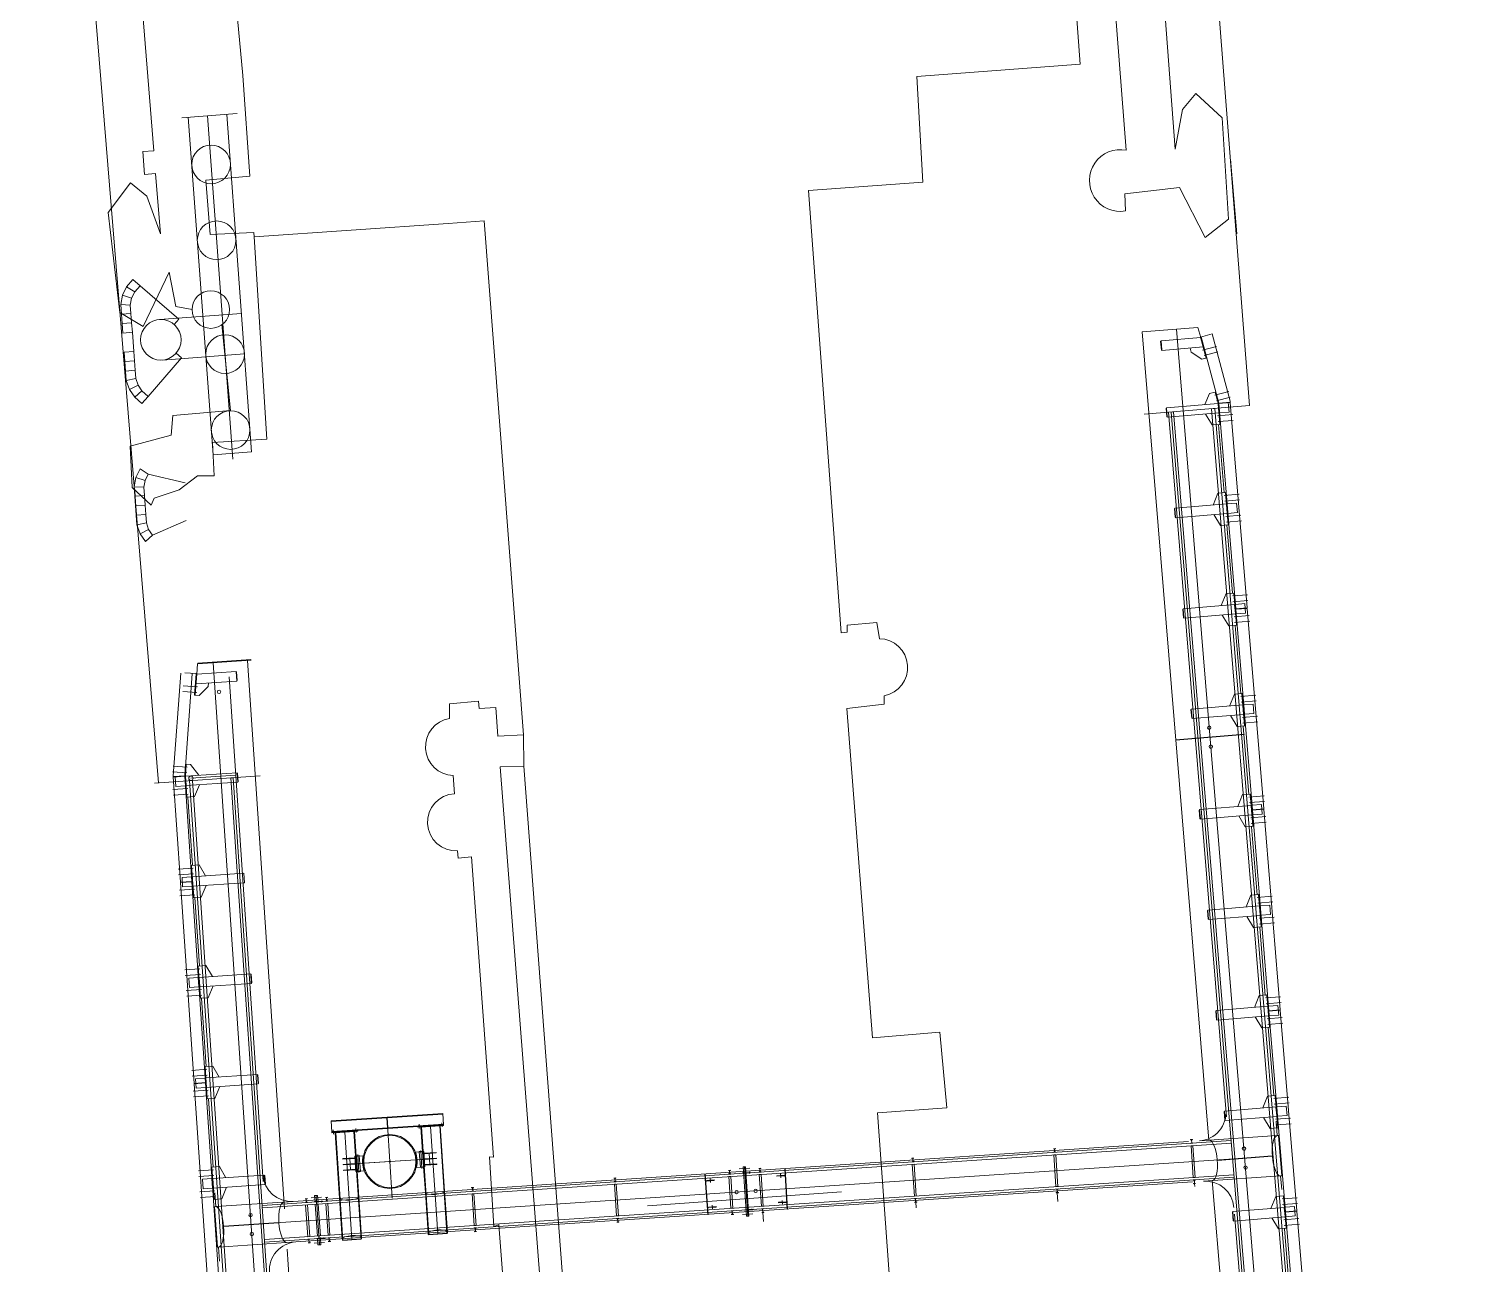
# Model space of a CAD drawing. Header units: millimetres. Extents: x 0 to 840, y 0 to 594.
# Drawn here: x 666.566 to 668.84, y 209.044 to 210.992 of the extents above; entities that cross this region are included whole.
import ezdxf

# ---------------------------------------------------------------- set-up
doc = ezdxf.new("R2010")
doc.units = ezdxf.units.MM
doc.layers.add('AC-0000-BESTAAND-co-06', color=1, linetype='Continuous')

msp = doc.modelspace()

# ---------------------------------------------------------------- linework, layer by layer
at = {"layer": 'AC-0000-BESTAAND-co-06', "linetype": 'Continuous', "lineweight": 13, "transparency": 33554687}
for p, q in [((668.3398, 212.3427), (668.4905, 210.398)), ((666.5657, 212.2956), (666.77, 209.8031)), ((666.8943, 210.8583), (666.8069, 210.8518)), ((666.8562, 210.3202), (666.8169, 210.8526)), ((666.8873, 210.3135), (666.8473, 210.8548)), ((666.917, 210.3247), (666.8777, 210.8571)), ((666.7411, 210.5869), (666.802, 210.5343)), ((666.7715, 210.5335), (666.9009, 210.5431)), ((666.7947, 210.5258), (666.802, 210.5343)), ((666.7311, 210.4834), (666.7289, 210.5134)), ((668.4092, 210.5211), (668.3214, 210.514)), ((668.3214, 210.514), (668.4264, 209.2394)), ((668.4135, 210.505), (668.3509, 210.4999)), ((668.3753, 210.5183), (668.8009, 205.3476)), ((668.4135, 210.505), (668.4092, 210.5212)), ((668.4132, 210.5059), (668.4318, 210.5108)), ((668.4219, 210.4729), (668.4132, 210.5059)), ((668.442, 210.4019), (668.4144, 210.5062)), ((668.4598, 210.405), (668.4318, 210.5108)), ((666.798, 210.4807), (666.8065, 210.4734)), ((668.3509, 210.4999), (668.3521, 210.485)), ((668.3521, 210.485), (668.4173, 210.4903)), ((668.3986, 210.4823), (668.3969, 210.4886)), ((668.3986, 210.4823), (668.4153, 210.4712)), ((668.4165, 210.4854), (668.4384, 210.4912)), ((668.4188, 210.4767), (668.4407, 210.4824)), ((666.7539, 210.4124), (666.8065, 210.4734)), ((666.7762, 210.4697), (666.9056, 210.4793)), ((668.4219, 210.4729), (668.4153, 210.4712)), ((668.4219, 210.4729), (668.4231, 210.4732)), ((668.42, 210.3995), (668.4276, 210.4167)), ((668.4363, 210.419), (668.4276, 210.4167)), ((668.436, 210.4143), (668.4578, 210.42)), ((668.4363, 210.419), (668.4374, 210.4193)), ((668.4408, 210.4018), (668.4363, 210.419)), ((668.442, 210.4019), (668.4374, 210.4193)), ((668.4905, 210.3979), (668.3243, 210.3841)), ((668.4409, 210.4012), (668.3595, 210.3945)), ((668.3595, 210.3945), (668.3608, 210.3796)), ((668.4307, 210.3929), (668.4355, 210.3933)), ((668.4307, 210.3929), (668.8351, 205.4805)), ((668.4355, 210.3933), (668.8399, 205.4809)), ((668.4383, 210.4056), (668.4601, 210.4113)), ((668.4408, 210.4017), (668.4436, 210.3683)), ((668.4421, 210.3869), (668.4409, 210.4006)), ((668.442, 210.4019), (668.46, 210.4034)), ((668.4448, 210.3684), (668.442, 210.4019)), ((668.46, 210.4034), (668.4598, 210.405)), ((668.3608, 210.3796), (668.4421, 210.3863)), ((668.3626, 210.3873), (668.454, 209.2765)), ((668.3668, 210.3876), (668.3706, 210.3879)), ((668.3668, 210.3876), (668.7451, 205.7922)), ((668.3706, 210.3879), (668.749, 205.7925)), ((668.4316, 210.3674), (668.4212, 210.3846)), ((668.4436, 210.3683), (668.4316, 210.3674)), ((668.4402, 210.3816), (668.4639, 210.3836)), ((668.4409, 210.3726), (668.4646, 210.3746)), ((668.4418, 210.3682), (668.4507, 210.2606)), ((668.4436, 210.3683), (668.4448, 210.3684)), ((666.917, 210.3247), (666.8562, 210.3202)), ((666.7538, 210.2898), (666.8121, 210.2761)), ((668.4505, 210.256), (668.4742, 210.258)), ((668.3726, 210.2361), (668.4539, 210.2428)), ((668.3738, 210.2211), (668.3726, 210.2361)), ((668.4513, 210.2471), (668.4749, 210.249)), ((668.454, 210.2422), (668.4551, 210.2284)), ((666.7609, 210.1935), (666.814, 210.2164)), ((668.4552, 210.2278), (668.3738, 210.2211)), ((668.4532, 210.2231), (668.4769, 210.2251)), ((668.454, 210.2142), (668.4776, 210.2161)), ((668.4548, 210.2097), (668.4637, 210.1021)), ((668.4636, 210.0976), (668.4872, 210.0995)), ((668.3856, 210.0776), (668.467, 210.0843)), ((668.3869, 210.0627), (668.3856, 210.0776)), ((668.4643, 210.0886), (668.488, 210.0906)), ((668.467, 210.0837), (668.4682, 210.07)), ((668.4682, 210.0694), (668.3869, 210.0627)), ((668.4663, 210.0647), (668.49, 210.0666)), ((668.467, 210.0557), (668.4907, 210.0577)), ((668.4679, 210.0513), (668.4767, 209.9436)), ((666.8305, 209.9741), (666.8317, 209.9907)), ((666.8317, 209.9907), (666.9163, 209.9964)), ((666.8565, 209.9923), (667.1812, 205.1853)), ((666.9103, 209.9959), (666.9687, 209.1314)), ((666.7933, 209.8139), (666.8054, 209.9761)), ((666.8294, 209.9752), (666.8114, 209.9766)), ((666.8114, 209.8139), (666.8234, 209.9747)), ((666.8268, 209.9412), (666.8294, 209.975)), ((666.828, 209.9411), (666.8306, 209.975)), ((666.8306, 209.975), (666.8294, 209.9751)), ((666.8934, 209.9635), (666.8294, 209.959)), ((666.8305, 209.9741), (666.8924, 209.9784)), ((666.8485, 209.9551), (666.8488, 209.9604)), ((666.8815, 209.9701), (666.9353, 209.1742)), ((666.8924, 209.9784), (666.8934, 209.9635)), ((666.8308, 209.9454), (666.8083, 209.9469)), ((666.8314, 209.9544), (666.8089, 209.9559)), ((666.8268, 209.9412), (666.8341, 209.9407)), ((666.8485, 209.9551), (666.8341, 209.9407)), ((668.4766, 209.9391), (668.5003, 209.9411)), ((668.3987, 209.9191), (668.48, 209.9258)), ((668.3999, 209.9042), (668.3987, 209.9191)), ((668.4773, 209.9301), (668.501, 209.9321)), ((668.4801, 209.9252), (668.4812, 209.9115)), ((668.4812, 209.9109), (668.3999, 209.9042)), ((668.4793, 209.9062), (668.503, 209.9082)), ((668.48, 209.8972), (668.5037, 209.8992)), ((668.4804, 209.8922), (668.4892, 209.7845)), ((666.8155, 209.8275), (666.793, 209.8291)), ((666.8114, 209.814), (666.8128, 209.8323)), ((666.814, 209.8322), (666.8126, 209.814)), ((666.814, 209.8322), (666.8128, 209.8323)), ((666.814, 209.8322), (666.8208, 209.8317)), ((666.8336, 209.8149), (666.8208, 209.8317)), ((666.9305, 209.8139), (666.764, 209.8026)), ((666.8149, 209.8186), (666.7923, 209.8201)), ((666.7934, 209.8127), (666.7933, 209.8139)), ((666.8114, 209.814), (666.7934, 209.8127)), ((666.8114, 209.8134), (666.7935, 209.8121)), ((666.8114, 209.8134), (666.8114, 209.814)), ((666.8114, 209.814), (666.8137, 209.7804)), ((666.8114, 209.8134), (666.8114, 209.814)), ((666.8126, 209.8135), (666.8114, 209.8134)), ((666.8126, 209.8135), (666.8114, 209.8134)), ((666.8941, 209.8189), (666.8126, 209.8134)), ((666.8149, 209.7805), (666.8126, 209.814)), ((666.8127, 209.8128), (666.8136, 209.7991)), ((666.8137, 209.7985), (666.8951, 209.804)), ((666.8239, 209.8067), (666.8191, 209.8064)), ((666.8191, 209.8064), (667.1197, 205.3643)), ((666.892, 209.815), (666.8213, 209.8103)), ((666.8239, 209.8067), (667.1245, 205.3647)), ((666.8346, 209.7999), (666.8269, 209.7813)), ((666.888, 209.811), (666.8841, 209.8108)), ((666.8841, 209.8108), (667.1632, 205.686)), ((666.888, 209.811), (667.1886, 205.369)), ((666.8951, 209.804), (666.8941, 209.8189)), ((666.8163, 209.7941), (666.7926, 209.7925)), ((666.8169, 209.7852), (666.7932, 209.7836)), ((666.8137, 209.7804), (666.8149, 209.7805)), ((666.8269, 209.7813), (666.8149, 209.7805)), ((666.8166, 209.7806), (666.8239, 209.6729)), ((668.4896, 209.7806), (668.5133, 209.7826)), ((668.4117, 209.7607), (668.4931, 209.7674)), ((668.413, 209.7457), (668.4117, 209.7607)), ((668.4904, 209.7717), (668.5141, 209.7736)), ((668.4931, 209.7668), (668.4942, 209.753)), ((668.4943, 209.7524), (668.413, 209.7457)), ((668.4924, 209.7478), (668.516, 209.7497)), ((668.4931, 209.7388), (668.5168, 209.7407)), ((668.4934, 209.7337), (668.5023, 209.6261)), ((666.8248, 209.6684), (666.8011, 209.6668)), ((666.8254, 209.6594), (666.8017, 209.6578)), ((666.9048, 209.6603), (666.8234, 209.6548)), ((666.8234, 209.6542), (666.8244, 209.6404)), ((666.8244, 209.6398), (666.9058, 209.6453)), ((666.9058, 209.6453), (666.9048, 209.6603)), ((666.827, 209.6355), (666.8033, 209.6339)), ((666.8276, 209.6265), (666.8039, 209.6249)), ((666.8274, 209.622), (666.8346, 209.5142)), ((668.5027, 209.6222), (668.5264, 209.6241)), ((668.4248, 209.6022), (668.5061, 209.6089)), ((668.426, 209.5873), (668.4248, 209.6022)), ((668.5073, 209.594), (668.426, 209.5873)), ((668.5034, 209.6132), (668.5271, 209.6152)), ((668.5062, 209.6083), (668.5073, 209.5946)), ((668.5054, 209.5893), (668.5291, 209.5912)), ((668.5061, 209.5803), (668.5298, 209.5823)), ((668.5065, 209.5752), (668.5153, 209.4676)), ((666.8355, 209.5098), (666.8118, 209.5082)), ((666.8361, 209.5008), (666.8124, 209.4992)), ((666.9156, 209.5017), (666.8341, 209.4962)), ((666.8342, 209.4956), (666.8351, 209.4818)), ((666.8351, 209.4812), (666.9166, 209.4867)), ((666.9166, 209.4867), (666.9156, 209.5017)), ((666.8377, 209.4769), (666.814, 209.4753)), ((666.8384, 209.4679), (666.8146, 209.4663)), ((666.8381, 209.4634), (666.8454, 209.3556)), ((668.5157, 209.4637), (668.5394, 209.4657)), ((668.4378, 209.4438), (668.5192, 209.4505)), ((668.439, 209.4288), (668.4378, 209.4438)), ((668.5204, 209.4355), (668.439, 209.4288)), ((668.5165, 209.4547), (668.5402, 209.4567)), ((668.5192, 209.4499), (668.5203, 209.4361)), ((668.5184, 209.4308), (668.5421, 209.4328)), ((668.5192, 209.4219), (668.5429, 209.4238)), ((668.5201, 209.4174), (668.5289, 209.3098)), ((666.8463, 209.3512), (666.8225, 209.3495)), ((666.8469, 209.3422), (666.8231, 209.3406)), ((666.9263, 209.343), (666.8449, 209.3375)), ((666.8449, 209.3369), (666.8458, 209.3232)), ((666.8459, 209.3226), (666.9273, 209.3281)), ((666.9273, 209.3281), (666.9263, 209.343)), ((666.8485, 209.3182), (666.8248, 209.3166)), ((666.8491, 209.3092), (666.8254, 209.3076)), ((666.8488, 209.3047), (666.8561, 209.197)), ((668.5288, 209.3053), (668.5525, 209.3072)), ((668.5295, 209.2963), (668.5532, 209.2982)), ((667.0422, 209.27), (667.2183, 209.2817)), ((667.0423, 209.2688), (667.2184, 209.2806)), ((667.2195, 209.2638), (667.2183, 209.2817)), ((668.4509, 209.2853), (668.5322, 209.292)), ((668.4521, 209.2703), (668.4509, 209.2853)), ((668.5334, 209.277), (668.4521, 209.2703)), ((668.5322, 209.2914), (668.5334, 209.2776)), ((667.0434, 209.252), (667.0422, 209.27)), ((667.0433, 209.2531), (667.2194, 209.2649)), ((667.0434, 209.252), (667.2195, 209.2638)), ((667.0461, 209.249), (667.0456, 209.2555)), ((667.0487, 209.2511), (667.0791, 209.2532)), ((667.0783, 209.2531), (667.0896, 209.0837)), ((667.0791, 209.2532), (667.0817, 209.2143)), ((667.082, 209.2514), (667.0815, 209.2579)), ((667.1311, 209.2638), (667.1388, 209.1478)), ((667.1315, 209.2571), (667.1316, 209.2551)), ((667.1814, 209.258), (667.1809, 209.2646)), ((667.2144, 209.2622), (667.184, 209.2602)), ((667.184, 209.2602), (667.1866, 209.2213)), ((667.1848, 209.2603), (667.1962, 209.0908)), ((667.1992, 209.2612), (667.2105, 209.0918)), ((667.2136, 209.2622), (667.2249, 209.0928)), ((667.2144, 209.2622), (667.2213, 209.1588)), ((667.2173, 209.2605), (667.2168, 209.267)), ((668.5315, 209.2724), (668.5552, 209.2743)), ((668.5322, 209.2634), (668.5559, 209.2653)), ((668.5324, 209.2694), (668.5343, 209.2467)), ((666.9336, 209.1365), (668.4615, 209.2387)), ((666.9339, 209.1326), (668.4618, 209.2348)), ((666.9825, 209.1428), (668.3943, 209.2373)), ((667.0487, 209.2511), (667.0556, 209.1478)), ((667.0495, 209.2512), (667.0609, 209.0818)), ((667.0639, 209.2522), (667.0752, 209.0827)), ((668.4115, 209.2384), (668.5343, 209.2467)), ((668.5343, 209.2467), (668.5361, 209.2469)), ((668.5361, 209.2469), (668.5413, 209.1831)), ((666.9156, 209.1063), (668.4658, 209.21)), ((667.0719, 209.2102), (667.0724, 209.2021)), ((667.1929, 209.2097), (667.0769, 209.2019)), ((667.0787, 209.202), (667.1921, 209.2096)), ((667.0817, 209.2143), (667.0833, 209.1903)), ((667.0821, 209.2143), (667.0927, 209.215)), ((667.0821, 209.2143), (667.0837, 209.1903)), ((667.0843, 209.2167), (667.0862, 209.1883)), ((667.0868, 209.2146), (667.0884, 209.1907)), ((667.1862, 209.2213), (667.1755, 209.2205)), ((667.1814, 209.2209), (667.183, 209.197)), ((667.1837, 209.2233), (667.1856, 209.1949)), ((667.1863, 209.2092), (667.1842, 209.2091)), ((667.1862, 209.2213), (667.1878, 209.1973)), ((667.1866, 209.2213), (667.1882, 209.1973)), ((667.1969, 209.2185), (667.1974, 209.2104)), ((667.1975, 209.2095), (667.198, 209.2015)), ((668.5264, 209.215), (668.4396, 209.2079)), ((668.5264, 209.2144), (668.4397, 209.2073)), ((666.857, 209.1925), (666.8333, 209.1909)), ((666.937, 209.1844), (666.8556, 209.1789)), ((666.938, 209.1694), (666.937, 209.1844)), ((666.9373, 209.0827), (668.4659, 209.185)), ((667.0725, 209.2012), (667.073, 209.1931)), ((667.0833, 209.1903), (667.086, 209.1498)), ((667.0837, 209.1903), (667.0943, 209.1911)), ((667.1878, 209.1973), (667.1771, 209.1966)), ((667.1882, 209.1973), (667.1909, 209.1568)), ((667.7025, 209.1951), (667.6859, 209.194)), ((667.6964, 209.1889), (667.6966, 209.1865)), ((667.7018, 209.1893), (667.702, 209.1868)), ((667.7507, 209.1864), (667.7512, 209.1803)), ((666.8576, 209.1835), (666.8339, 209.1819)), ((666.8556, 209.1783), (666.8566, 209.1645)), ((666.8566, 209.1639), (666.938, 209.1694)), ((666.9375, 209.0788), (668.4662, 209.1811)), ((666.9869, 209.079), (668.4008, 209.1736)), ((667.6402, 209.1789), (667.6406, 209.1728)), ((668.4041, 209.1663), (668.4038, 209.1708)), ((668.418, 209.1747), (668.5395, 209.183)), ((668.4318, 209.1756), (668.649, 206.5349)), ((668.5395, 209.183), (668.5413, 209.1831)), ((668.5395, 209.183), (668.5413, 209.1618)), ((666.8592, 209.1596), (666.8355, 209.158)), ((666.8598, 209.1506), (666.8361, 209.149)), ((666.8588, 209.1566), (666.8603, 209.1346)), ((666.9825, 209.1428), (666.8604, 209.1347)), ((667.0272, 209.1498), (667.0106, 209.1487)), ((667.0191, 209.1422), (667.0194, 209.1383)), ((667.0197, 209.1422), (667.02, 209.1384)), ((667.0217, 209.1437), (667.0219, 209.1413)), ((667.0271, 209.144), (667.0273, 209.1416)), ((667.0556, 209.1478), (667.0599, 209.0839)), ((667.086, 209.1498), (667.0903, 209.086)), ((667.1909, 209.1568), (667.1952, 209.093)), ((667.2213, 209.1588), (667.2256, 209.095)), ((667.5411, 209.1357), (667.847, 209.158)), ((667.7536, 209.1445), (667.754, 209.1384)), ((667.9642, 209.1416), (667.9649, 209.1326)), ((668.1883, 209.1426), (668.1873, 209.1565)), ((668.5418, 209.1468), (668.5655, 209.1487)), ((668.5426, 209.1378), (668.5663, 209.1398)), ((666.8604, 209.1347), (666.8586, 209.1345)), ((666.8586, 209.1345), (666.8629, 209.0707)), ((667.643, 209.137), (667.6435, 209.1309)), ((667.7073, 209.1233), (667.6908, 209.1221)), ((667.7005, 209.1286), (667.7003, 209.131)), ((667.7059, 209.129), (667.7057, 209.1314)), ((667.7229, 209.1254), (667.724, 209.111)), ((668.4639, 209.1268), (668.5452, 209.1335)), ((668.4651, 209.1119), (668.4639, 209.1268)), ((668.5465, 209.1186), (668.4651, 209.1119)), ((668.4666, 209.123), (668.6758, 206.5823)), ((668.5445, 209.1139), (668.5682, 209.1158)), ((668.5453, 209.1329), (668.5464, 209.1192)), ((666.9598, 209.1096), (666.873, 209.1037)), ((666.9599, 209.109), (666.873, 209.1031)), ((667.2256, 209.095), (667.2257, 209.0928)), ((668.5453, 209.1049), (668.569, 209.1069)), ((668.5456, 209.0998), (668.5545, 208.9922)), ((666.8647, 209.0708), (666.8629, 209.0707)), ((666.8646, 209.0708), (666.8661, 209.0488)), ((666.9869, 209.079), (666.8647, 209.0708)), ((667.032, 209.078), (667.0155, 209.0769)), ((667.023, 209.0845), (667.0227, 209.0884)), ((667.0236, 209.0845), (667.0233, 209.0884)), ((667.0258, 209.0834), (667.0256, 209.0858)), ((667.0312, 209.0837), (667.031, 209.0862)), ((667.0599, 209.0839), (667.06, 209.0817)), ((667.0904, 209.0838), (667.06, 209.0817)), ((667.0903, 209.086), (667.0904, 209.0838)), ((667.1952, 209.093), (667.1953, 209.0908)), ((667.1953, 209.0908), (667.2257, 209.0928)), ((666.9731, 209.0676), (667.1502, 206.445))]:
    msp.add_line(p, q, dxfattribs=at)
at = {"layer": 'AC-0000-BESTAAND-co-06', "linetype": 'Continuous', "lineweight": 13, "transparency": 33554687, "flags": 128}
for points in [[(667.3642, 213.0054), (667.4226, 212.2094), (666.8049, 212.162), (666.8475, 211.5133), (666.9033, 210.9185), (666.9142, 210.7596), (666.8446, 210.7536), (666.8515, 210.6675), (666.9203, 210.6706), (666.9208, 210.6641), (667.2269, 210.6851), (667.2838, 210.689), (667.3457, 209.8785), (667.3461, 209.8293), (667.721, 204.8892)], [(666.6497, 212.2004), (666.7627, 210.7998), (666.7454, 210.7984), (666.7483, 210.7625), (666.7656, 210.7639), (666.7733, 210.6689)], [(668.4604, 210.7863), (668.4704, 210.6687)], [(666.823, 210.5492), (666.7976, 210.5544), (666.7871, 210.6081), (666.7462, 210.5226), (666.7091, 210.5448), (666.6908, 210.7023), (666.7261, 210.7492), (666.7515, 210.7281), (666.7733, 210.6689), (666.7656, 210.7639)], [(666.9208, 210.6641), (666.9408, 210.3449), (666.8555, 210.3396), (666.858, 210.2871), (666.8317, 210.287), (666.8026, 210.265), (666.7631, 210.252), (666.7587, 210.241), (666.7288, 210.2687), (666.7255, 210.3337), (666.7899, 210.3514), (666.7928, 210.382), (666.8836, 210.3901), (666.8702, 210.5256)], [(666.7347, 210.2302), (666.7327, 210.263)], [(668.4342, 210.2261), (668.4447, 210.2089), (668.4566, 210.2099), (668.4525, 210.2607), (668.4405, 210.2597), (668.433, 210.241)], [(666.7333, 210.2496), (666.7361, 210.2169)], [(668.4473, 210.0676), (668.4577, 210.0504), (668.4697, 210.0514), (668.4655, 210.1022), (668.4535, 210.1013), (668.446, 210.0826)], [(668.4603, 209.9092), (668.4708, 209.892), (668.4827, 209.893), (668.4785, 209.9438), (668.4666, 209.9428), (668.4591, 209.9241)], [(667.3461, 209.8293), (667.309, 209.8284), (667.4501, 208.0089)], [(668.4734, 209.7507), (668.4838, 209.7335), (668.4958, 209.7345), (668.4916, 209.7853), (668.4796, 209.7843), (668.4721, 209.7657)], [(667.3919, 208.0042), (667.3564, 208.4788), (667.3469, 208.4766), (667.3394, 208.5846), (667.3471, 208.5815), (667.3066, 209.1058), (667.2991, 209.1035), (667.2919, 209.2129), (667.2985, 209.2124), (667.2635, 209.6862)], [(666.8453, 209.6413), (666.8376, 209.6227), (666.8256, 209.6219), (666.8222, 209.6728), (666.8341, 209.6736), (666.8443, 209.6562)], [(668.4864, 209.5922), (668.4969, 209.575), (668.5088, 209.576), (668.5046, 209.6269), (668.4927, 209.6259), (668.4852, 209.6072)], [(666.8561, 209.4826), (666.8483, 209.464), (666.8363, 209.4632), (666.8329, 209.5141), (666.8449, 209.5149), (666.8551, 209.4976)], [(668.4995, 209.4338), (668.5099, 209.4166), (668.5219, 209.4176), (668.5177, 209.4684), (668.5057, 209.4674), (668.4982, 209.4487)], [(666.8668, 209.324), (666.8591, 209.3054), (666.8471, 209.3046), (666.8436, 209.3555), (666.8556, 209.3563), (666.8658, 209.3389)], [(668.5125, 209.2753), (668.5229, 209.2581), (668.5349, 209.2591), (668.5307, 209.3099), (668.5188, 209.3089), (668.5113, 209.2903)], [(666.8776, 209.1653), (666.8698, 209.1468), (666.8578, 209.146), (666.8544, 209.1968), (666.8663, 209.1977), (666.8765, 209.1803)], [(667.0194, 209.1422), (667.0187, 209.1523), (667.0163, 209.1521), (667.017, 209.1421)], [(667.0218, 209.1424), (667.0211, 209.1524), (667.0187, 209.1523), (667.0194, 209.1422)], [(668.5255, 209.1169), (668.536, 209.0996), (668.548, 209.1006), (668.5438, 209.1515), (668.5318, 209.1505), (668.5243, 209.1318)], [(667.0173, 209.1382), (667.0206, 209.0882)], [(667.0197, 209.1383), (667.023, 209.0884)], [(667.023, 209.0884), (667.0197, 209.1383)], [(667.0254, 209.0886), (667.0221, 209.1385)], [(667.0209, 209.0844), (667.0215, 209.0743), (667.0239, 209.0745), (667.0233, 209.0845)], [(667.0233, 209.0845), (667.0239, 209.0745), (667.0263, 209.0746), (667.0257, 209.0847)]]:
    msp.add_lwpolyline(points, dxfattribs=at)
for points in [[(668.1256, 212.2629), (668.1191, 212.3513), (668.1785, 212.3552), (668.1741, 212.3777), (668.1741, 212.3777, -0.846707), (668.16, 212.4992), (668.16, 212.4992), (668.1664, 212.4755), (668.2517, 212.4796), (668.2803, 212.5635), (668.3195, 212.5386), (668.3331, 212.3803), (668.2998, 212.3364), (668.2756, 212.3598), (668.252, 212.418), (668.3734, 210.8025), (668.3849, 210.8648), (668.4058, 210.8903), (668.4472, 210.8516), (668.4573, 210.6921), (668.4204, 210.6632), (668.3798, 210.742), (668.2937, 210.7319), (668.2948, 210.7048)], [(667.9418, 208.7603), (667.904, 209.2827), (668.0134, 209.2903), (668.0021, 209.4096), (667.8961, 209.4008), (667.8557, 209.9204), (667.9144, 209.9268), (667.9143, 209.9403), (667.9143, 209.9403, 0.903855), (667.907, 210.0303), (667.907, 210.0303), (667.9027, 210.0557), (667.856, 210.0516), (667.8559, 210.0405), (667.8463, 210.0393), (667.7952, 210.7369), (667.9752, 210.7501), (667.966, 210.917), (668.2233, 210.9362), (668.1256, 212.2629)], [(668.2948, 210.7048, -1.201628), (668.2962, 210.8005), (668.2962, 210.8005), (668.2523, 211.362), (668.2, 211.3549), (668.1821, 211.6012), (668.1745, 211.5992)], [(667.2367, 209.7858), (667.235, 209.8143), (667.235, 209.8143, -0.901786), (667.2289, 209.9046), (667.2289, 209.9046), (667.229, 209.9276), (667.2745, 209.9315), (667.2757, 209.92), (667.3019, 209.9217), (667.3052, 209.8766), (667.3457, 209.8785)], [(667.2367, 209.7858, 1), (667.2417, 209.6959), (667.2417, 209.6959), (667.2424, 209.6844), (667.2635, 209.6862)]]:
    msp.add_lwpolyline(points, format="xyb", dxfattribs=at)
for points in [[(666.7297, 210.5967), (666.7199, 210.5854), (666.7326, 210.5771), (666.7411, 210.5869)], [(666.7134, 210.5719), (666.7106, 210.5571), (666.7257, 210.5563), (666.7278, 210.5671)], [(666.7199, 210.5854), (666.7134, 210.5719), (666.7278, 210.5671), (666.7326, 210.5771)], [(666.7117, 210.5422), (666.7106, 210.5571), (666.7257, 210.5563), (666.7267, 210.5433)], [(666.7128, 210.5272), (666.7117, 210.5422), (666.7267, 210.5433), (666.7278, 210.5283)], [(666.7139, 210.5123), (666.7128, 210.5272), (666.7278, 210.5283), (666.7289, 210.5134)], [(666.7161, 210.4823), (666.7172, 210.4674), (666.7322, 210.4685), (666.7311, 210.4834)], [(668.3509, 210.4993), (668.3503, 210.4993), (668.3514, 210.4855), (668.352, 210.4856)], [(666.7172, 210.4674), (666.7183, 210.4524), (666.7333, 210.4535), (666.7322, 210.4685)], [(666.7183, 210.4524), (666.7194, 210.4375), (666.7342, 210.4405), (666.7333, 210.4535)], [(666.7243, 210.4233), (666.7194, 210.4375), (666.7342, 210.4405), (666.7379, 210.4301)], [(666.7328, 210.4109), (666.7243, 210.4233), (666.7379, 210.4301), (666.7441, 210.421)], [(666.7441, 210.4011), (666.7328, 210.4109), (666.7441, 210.421), (666.7539, 210.4124)], [(668.3596, 210.3939), (668.359, 210.3939), (668.3601, 210.3801), (668.3607, 210.3802)], [(668.4421, 210.4013), (668.4688, 210.0772), (668.4867, 210.0787), (668.46, 210.4028)], [(668.4583, 210.3876), (668.457, 210.4026), (668.4421, 210.4013), (668.4433, 210.3864)], [(666.7346, 210.2846), (666.7318, 210.2698), (666.7469, 210.269), (666.7489, 210.2798)], [(666.7411, 210.2981), (666.7346, 210.2846), (666.7489, 210.2798), (666.7538, 210.2898)], [(666.7329, 210.2549), (666.7318, 210.2698), (666.7469, 210.269), (666.7478, 210.256)], [(666.734, 210.2399), (666.7329, 210.2549), (666.7478, 210.256), (666.7489, 210.241)], [(668.4578, 210.21), (668.4566, 210.2099), (668.4525, 210.2607), (668.4536, 210.2608)], [(666.734, 210.2399), (666.7351, 210.225), (666.75, 210.2261), (666.7489, 210.241)], [(668.3738, 210.2217), (668.3732, 210.2217), (668.372, 210.2354), (668.3726, 210.2355)], [(668.4701, 210.2441), (668.4713, 210.2292), (668.4564, 210.2279), (668.4551, 210.2429)], [(666.7351, 210.225), (666.7362, 210.21), (666.751, 210.2131), (666.75, 210.2261)], [(666.7411, 210.1958), (666.7362, 210.21), (666.751, 210.2131), (666.7546, 210.2026)], [(666.7496, 210.1834), (666.7411, 210.1958), (666.7546, 210.2026), (666.7609, 210.1935)], [(668.4709, 210.0515), (668.4697, 210.0514), (668.4655, 210.1022), (668.4667, 210.1023)], [(668.3868, 210.0633), (668.3862, 210.0632), (668.3851, 210.077), (668.3857, 210.077)], [(668.4831, 210.0856), (668.4843, 210.0707), (668.4694, 210.0695), (668.4682, 210.0844)], [(668.4688, 210.0766), (668.4949, 209.7603), (668.5128, 209.7618), (668.4867, 210.0781)], [(666.8323, 209.9916), (666.8323, 209.9907), (666.9157, 209.9964), (666.9157, 209.9973)], [(666.8924, 209.9778), (666.893, 209.9779), (666.894, 209.9641), (666.8934, 209.9641)], [(668.4839, 209.8931), (668.4827, 209.893), (668.4785, 209.9438), (668.4797, 209.9439)], [(668.3999, 209.9048), (668.3993, 209.9047), (668.3981, 209.9185), (668.3987, 209.9185)], [(668.4962, 209.9272), (668.4974, 209.9122), (668.4824, 209.911), (668.4812, 209.9259)], [(668.482, 209.8797), (668.4821, 209.8791), (668.3744, 209.8702), (668.3744, 209.8708)], [(666.7935, 209.8122), (666.8047, 209.6463), (666.8227, 209.6475), (666.8114, 209.8134)], [(666.7965, 209.8123), (666.7975, 209.7974), (666.8125, 209.7984), (666.8115, 209.8134)], [(666.8951, 209.8046), (666.8957, 209.8046), (666.8947, 209.8184), (666.8941, 209.8183)], [(668.497, 209.7346), (668.4958, 209.7345), (668.4916, 209.7853), (668.4928, 209.7854)], [(668.4129, 209.7463), (668.4123, 209.7463), (668.4112, 209.76), (668.4118, 209.7601)], [(668.5092, 209.7687), (668.5104, 209.7538), (668.4955, 209.7525), (668.4943, 209.7675)], [(668.4949, 209.7597), (668.5209, 209.4434), (668.5389, 209.4449), (668.5128, 209.7612)], [(666.8244, 209.6218), (666.8256, 209.6219), (666.8222, 209.6728), (666.821, 209.6727)], [(666.8048, 209.6457), (666.8262, 209.329), (666.8441, 209.3303), (666.8227, 209.6469)], [(666.8072, 209.6537), (666.8082, 209.6387), (666.8232, 209.6398), (666.8222, 209.6547)], [(668.51, 209.5761), (668.5088, 209.576), (668.5046, 209.6269), (668.5058, 209.627)], [(668.4259, 209.5879), (668.4253, 209.5878), (668.4242, 209.6016), (668.4248, 209.6016)], [(668.5223, 209.6102), (668.5235, 209.5953), (668.5085, 209.5941), (668.5073, 209.609)], [(666.8352, 209.4632), (666.8363, 209.4632), (666.8329, 209.5141), (666.8317, 209.514)], [(666.818, 209.4951), (666.819, 209.4801), (666.8339, 209.4811), (666.8329, 209.4961)], [(666.9165, 209.4873), (666.9171, 209.4873), (666.9162, 209.5011), (666.9156, 209.5011)], [(668.5231, 209.4177), (668.5219, 209.4176), (668.5177, 209.4684), (668.5189, 209.4685)], [(668.439, 209.4294), (668.4384, 209.4294), (668.4373, 209.4431), (668.4379, 209.4432)], [(668.5353, 209.4518), (668.5365, 209.4368), (668.5216, 209.4356), (668.5204, 209.4505)], [(668.521, 209.4428), (668.547, 209.1264), (668.565, 209.1279), (668.5389, 209.4443)], [(666.8459, 209.3045), (666.8471, 209.3046), (666.8436, 209.3555), (666.8424, 209.3554)], [(666.8262, 209.3284), (666.8477, 209.0118), (666.8656, 209.013), (666.8442, 209.3297)], [(666.8287, 209.3364), (666.8297, 209.3215), (666.8447, 209.3225), (666.8437, 209.3374)], [(666.9273, 209.3287), (666.9279, 209.3287), (666.9269, 209.3425), (666.9263, 209.3424)], [(668.5361, 209.2592), (668.5349, 209.2591), (668.5307, 209.3099), (668.5319, 209.31)], [(668.452, 209.2709), (668.4514, 209.2709), (668.4503, 209.2846), (668.4509, 209.2847)], [(668.5483, 209.2933), (668.5496, 209.2784), (668.5346, 209.2771), (668.5334, 209.2921)], [(667.0842, 209.2547), (667.0842, 209.2535), (667.0435, 209.2508), (667.0434, 209.252)], [(667.13, 209.2747), (667.131, 209.259), (667.1317, 209.259), (667.1307, 209.2747)], [(667.1787, 209.261), (667.1788, 209.2599), (667.2196, 209.2626), (667.2195, 209.2638)], [(668.3982, 209.2305), (668.4016, 209.1806), (668.4046, 209.1808), (668.4012, 209.2307)], [(668.5367, 209.2464), (668.5419, 209.1836), (668.5413, 209.1836), (668.5361, 209.2464)], [(667.0799, 209.2107), (667.0607, 209.2094), (667.0607, 209.2103), (667.0798, 209.2116)], [(667.0837, 209.1903), (667.0813, 209.1902), (667.0797, 209.2141), (667.0821, 209.2143)], [(667.0868, 209.2146), (667.0821, 209.2143), (667.082, 209.2149), (667.0868, 209.2152)], [(667.1814, 209.2209), (667.1862, 209.2213), (667.1862, 209.2219), (667.1814, 209.2215)], [(667.1878, 209.1973), (667.1902, 209.1975), (667.1886, 209.2214), (667.1862, 209.2213)], [(667.1888, 209.218), (667.208, 209.2193), (667.2079, 209.2202), (667.1888, 209.2189)], [(667.1894, 209.209), (667.2086, 209.2103), (667.2085, 209.2112), (667.1894, 209.2099)], [(668.182, 209.2162), (668.1853, 209.1662), (668.1883, 209.1664), (668.1849, 209.2164)], [(666.8566, 209.1459), (666.8578, 209.146), (666.8544, 209.1968), (666.8532, 209.1968)], [(667.0805, 209.2017), (667.0613, 209.2004), (667.0613, 209.2013), (667.0804, 209.2026)], [(667.081, 209.1936), (667.0619, 209.1923), (667.0619, 209.1914), (667.0811, 209.1927)], [(667.0884, 209.1907), (667.0837, 209.1903), (667.0837, 209.1897), (667.0885, 209.1901)], [(667.183, 209.197), (667.1878, 209.1973), (667.1879, 209.1967), (667.1831, 209.1964)], [(667.19, 209.2009), (667.2091, 209.2022), (667.2092, 209.2013), (667.19, 209.2)], [(667.6316, 209.1857), (667.6365, 209.122), (667.6371, 209.122), (667.6322, 209.1858)], [(667.7037, 209.1881), (667.7036, 209.1887), (667.6908, 209.1878), (667.6908, 209.1872)], [(667.6922, 209.1974), (667.6974, 209.1196), (667.6992, 209.1197), (667.694, 209.1975)], [(667.694, 209.1975), (667.6992, 209.1197), (667.701, 209.1198), (667.6958, 209.1976)], [(667.7174, 209.1851), (667.7208, 209.1352), (667.7238, 209.1354), (667.7204, 209.1853)], [(667.7449, 209.1834), (667.745, 209.1825), (667.757, 209.1833), (667.7569, 209.1842)], [(667.7584, 209.1943), (667.7621, 209.1305), (667.7615, 209.1304), (667.7578, 209.1943)], [(667.9587, 209.2012), (667.962, 209.1513), (667.965, 209.1515), (667.9616, 209.2014)], [(666.8394, 209.1778), (666.8404, 209.1628), (666.8554, 209.1638), (666.8544, 209.1788)], [(666.938, 209.17), (666.9386, 209.1701), (666.9377, 209.1838), (666.9371, 209.1838)], [(667.489, 209.1698), (667.4924, 209.1199), (667.4954, 209.1201), (667.492, 209.17)], [(667.6464, 209.1767), (667.6464, 209.1758), (667.6345, 209.175), (667.6344, 209.1759)], [(667.6725, 209.1821), (667.6758, 209.1321), (667.6728, 209.132), (667.6695, 209.1819)], [(667.029, 209.1429), (667.0289, 209.1435), (667.0161, 209.1426), (667.0161, 209.142)], [(667.034, 209.1393), (667.0374, 209.0894), (667.0404, 209.0896), (667.037, 209.1395)], [(667.2645, 209.1548), (667.2679, 209.1049), (667.2709, 209.1051), (667.2675, 209.155)], [(667.7478, 209.1415), (667.7478, 209.1406), (667.7598, 209.1414), (667.7597, 209.1423)], [(668.5491, 209.1007), (668.548, 209.1006), (668.5438, 209.1515), (668.545, 209.1516)], [(666.858, 209.134), (666.8623, 209.0712), (666.8629, 209.0712), (666.8586, 209.1341)], [(667.0021, 209.1371), (667.0055, 209.0872), (667.0085, 209.0874), (667.0051, 209.1373)], [(667.6492, 209.1348), (667.6493, 209.1339), (667.6373, 209.1331), (667.6372, 209.134)], [(667.7076, 209.1304), (667.7076, 209.1298), (667.6948, 209.1289), (667.6947, 209.1295)], [(668.4651, 209.1125), (668.4645, 209.1124), (668.4634, 209.1262), (668.464, 209.1262)], [(668.5614, 209.1349), (668.5626, 209.1199), (668.5477, 209.1187), (668.5464, 209.1336)], [(668.5471, 209.1258), (668.5731, 208.8095), (668.5911, 208.811), (668.565, 209.1273)], [(667.0329, 209.0852), (667.0329, 209.0846), (667.0201, 209.0837), (667.02, 209.0843)], [(667.0898, 209.0837), (667.0899, 209.0831), (667.0607, 209.0812), (667.0606, 209.0818)], [(667.1959, 209.0908), (667.196, 209.0902), (667.2252, 209.0922), (667.2251, 209.0928)]]:
    msp.add_lwpolyline(points, close=True, dxfattribs=at)
for points in [[(668.4011, 209.2346), (668.4011, 209.2349), (668.4, 209.2348), (668.4, 209.2348, -0.414214), (668.3995, 209.2352), (668.3995, 209.2352), (668.3992, 209.2397), (668.3992, 209.2397, -0.414214), (668.3996, 209.2402), (668.3996, 209.2402), (668.4007, 209.2402), (668.4007, 209.2406), (668.3974, 209.2403), (668.3974, 209.24), (668.3985, 209.2401), (668.3985, 209.2401, -0.414214), (668.399, 209.2397), (668.399, 209.2397), (668.3993, 209.2352), (668.3993, 209.2352, -0.414214), (668.3989, 209.2348), (668.3989, 209.2348), (668.3978, 209.2347), (668.3978, 209.2344)], [(667.9616, 209.2053), (667.9616, 209.2057), (667.9604, 209.2056), (667.9604, 209.2056, -0.414214), (667.96, 209.206), (667.96, 209.206), (667.9597, 209.2104), (667.9597, 209.2104, -0.414214), (667.9601, 209.2109), (667.9601, 209.2109), (667.9612, 209.211), (667.9612, 209.2113), (667.9579, 209.2111), (667.9579, 209.2107), (667.959, 209.2108), (667.959, 209.2108, -0.414214), (667.9595, 209.2104), (667.9595, 209.2104), (667.9598, 209.206), (667.9598, 209.206, -0.414214), (667.9594, 209.2055), (667.9594, 209.2055), (667.9583, 209.2054), (667.9583, 209.2051)], [(668.1849, 209.2203), (668.1849, 209.2206), (668.1837, 209.2205), (668.1837, 209.2205, -0.414214), (668.1833, 209.2209), (668.1833, 209.2209), (668.183, 209.2254), (668.183, 209.2254, -0.414214), (668.1834, 209.2258), (668.1834, 209.2258), (668.1845, 209.2259), (668.1845, 209.2262), (668.1812, 209.226), (668.1812, 209.2257), (668.1823, 209.2258), (668.1823, 209.2258, -0.414214), (668.1828, 209.2254), (668.1828, 209.2254), (668.1831, 209.2209), (668.1831, 209.2209, -0.414214), (668.1827, 209.2205), (668.1827, 209.2205), (668.1816, 209.2204), (668.1816, 209.2201)], [(667.6691, 209.1858), (667.6691, 209.1861), (667.6702, 209.1862), (667.6702, 209.1862, 0.414214), (667.6706, 209.1866), (667.6706, 209.1866), (667.6703, 209.1911), (667.6703, 209.1911, 0.414214), (667.6698, 209.1915), (667.6698, 209.1915), (667.6687, 209.1914), (667.6687, 209.1917), (667.672, 209.1919), (667.672, 209.1916), (667.6709, 209.1915), (667.6709, 209.1915, 0.414214), (667.6705, 209.1911), (667.6705, 209.1911), (667.6708, 209.1866), (667.6708, 209.1866, 0.414214), (667.6713, 209.1862), (667.6713, 209.1862), (667.6724, 209.1863), (667.6724, 209.186)], [(667.7203, 209.1892), (667.7203, 209.1895), (667.7192, 209.1894), (667.7192, 209.1894, -0.414214), (667.7187, 209.1898), (667.7187, 209.1898), (667.7184, 209.1943), (667.7184, 209.1943, -0.414214), (667.7188, 209.1947), (667.7188, 209.1947), (667.7199, 209.1948), (667.7199, 209.1951), (667.7166, 209.1949), (667.7166, 209.1946), (667.7177, 209.1947), (667.7177, 209.1947, -0.414214), (667.7182, 209.1943), (667.7182, 209.1943), (667.7185, 209.1898), (667.7185, 209.1898, -0.414214), (667.7181, 209.1894), (667.7181, 209.1894), (667.717, 209.1893), (667.717, 209.189)], [(667.2674, 209.1589), (667.2674, 209.1592), (667.2663, 209.1591), (667.2663, 209.1591, -0.414214), (667.2659, 209.1595), (667.2659, 209.1595), (667.2656, 209.164), (667.2656, 209.164, -0.414214), (667.2659, 209.1644), (667.2659, 209.1644), (667.267, 209.1645), (667.267, 209.1648), (667.2637, 209.1646), (667.2638, 209.1643), (667.2649, 209.1644), (667.2649, 209.1644, -0.414214), (667.2653, 209.164), (667.2653, 209.164), (667.2656, 209.1595), (667.2656, 209.1595, -0.414214), (667.2652, 209.1591), (667.2652, 209.1591), (667.2641, 209.159), (667.2641, 209.1587)], [(667.4919, 209.1739), (667.4919, 209.1742), (667.4908, 209.1742), (667.4908, 209.1742, -0.414214), (667.4904, 209.1745), (667.4904, 209.1745), (667.4901, 209.179), (667.4901, 209.179, -0.414214), (667.4904, 209.1795), (667.4904, 209.1795), (667.4915, 209.1795), (667.4915, 209.1799), (667.4882, 209.1796), (667.4883, 209.1793), (667.4894, 209.1794), (667.4894, 209.1794, -0.414214), (667.4898, 209.179), (667.4898, 209.179), (667.4901, 209.1745), (667.4901, 209.1745, -0.414214), (667.4897, 209.1741), (667.4897, 209.1741), (667.4886, 209.174), (667.4886, 209.1737)], [(668.1887, 209.1626), (668.1888, 209.1622), (668.1877, 209.1622), (668.1877, 209.1622, 0.414214), (668.1873, 209.1617), (668.1873, 209.1617), (668.1876, 209.1572), (668.1876, 209.1572, 0.414214), (668.188, 209.1569), (668.188, 209.1569), (668.1891, 209.1569), (668.1891, 209.1566), (668.1858, 209.1564), (668.1858, 209.1567), (668.1869, 209.1568), (668.1869, 209.1568, 0.414214), (668.1873, 209.1572), (668.1873, 209.1572), (668.187, 209.1617), (668.187, 209.1617, 0.414214), (668.1866, 209.1621), (668.1866, 209.1621), (668.1855, 209.162), (668.1854, 209.1623)], [(668.405, 209.1769), (668.4051, 209.1766), (668.404, 209.1765), (668.404, 209.1765, 0.414214), (668.4036, 209.176), (668.4036, 209.176), (668.4039, 209.1716), (668.4039, 209.1716, 0.414214), (668.4043, 209.1712), (668.4043, 209.1712), (668.4054, 209.1713), (668.4054, 209.1709), (668.4021, 209.1707), (668.4021, 209.171), (668.4032, 209.1711), (668.4032, 209.1711, 0.414214), (668.4036, 209.1716), (668.4036, 209.1716), (668.4033, 209.176), (668.4033, 209.176, 0.414214), (668.4029, 209.1764), (668.4029, 209.1764), (668.4018, 209.1763), (668.4017, 209.1767)], [(667.005, 209.1412), (667.005, 209.1416), (667.0039, 209.1415), (667.0039, 209.1415, -0.414214), (667.0035, 209.1419), (667.0035, 209.1419), (667.0032, 209.1464), (667.0032, 209.1464, -0.414214), (667.0036, 209.1468), (667.0036, 209.1468), (667.0047, 209.1469), (667.0046, 209.1472), (667.0013, 209.147), (667.0014, 209.1467), (667.0025, 209.1467), (667.0025, 209.1467, -0.414214), (667.0029, 209.1463), (667.0029, 209.1463), (667.0032, 209.1419), (667.0032, 209.1419, -0.414214), (667.0028, 209.1414), (667.0028, 209.1414), (667.0017, 209.1413), (667.0017, 209.141)], [(667.0369, 209.1434), (667.0369, 209.1437), (667.0358, 209.1437), (667.0358, 209.1437, -0.414214), (667.0354, 209.144), (667.0354, 209.144), (667.0351, 209.1485), (667.0351, 209.1485, -0.414214), (667.0355, 209.149), (667.0355, 209.149), (667.0366, 209.149), (667.0365, 209.1494), (667.0333, 209.1491), (667.0333, 209.1488), (667.0344, 209.1489), (667.0344, 209.1489, -0.414214), (667.0348, 209.1485), (667.0348, 209.1485), (667.0351, 209.144), (667.0351, 209.144, -0.414214), (667.0347, 209.1436), (667.0347, 209.1436), (667.0336, 209.1435), (667.0337, 209.1432)], [(667.9654, 209.1476), (667.9655, 209.1473), (667.9644, 209.1472), (667.9644, 209.1472, 0.414214), (667.964, 209.1468), (667.964, 209.1468), (667.9643, 209.1423), (667.9643, 209.1423, 0.414214), (667.9647, 209.1419), (667.9647, 209.1419), (667.9658, 209.142), (667.9658, 209.1417), (667.9625, 209.1414), (667.9625, 209.1418), (667.9636, 209.1418), (667.9636, 209.1418, 0.414214), (667.964, 209.1423), (667.964, 209.1423), (667.9637, 209.1468), (667.9637, 209.1468, 0.414214), (667.9633, 209.1471), (667.9633, 209.1471), (667.9622, 209.1471), (667.9621, 209.1474)], [(667.4958, 209.1162), (667.4958, 209.1159), (667.4947, 209.1158), (667.4947, 209.1158, 0.414214), (667.4943, 209.1153), (667.4943, 209.1153), (667.4946, 209.1109), (667.4946, 209.1109, 0.414214), (667.4951, 209.1105), (667.4951, 209.1105), (667.4962, 209.1106), (667.4962, 209.1102), (667.4929, 209.11), (667.4929, 209.1103), (667.494, 209.1104), (667.494, 209.1104, 0.414214), (667.4944, 209.1109), (667.4944, 209.1109), (667.4941, 209.1153), (667.4941, 209.1153, 0.414214), (667.4936, 209.1157), (667.4936, 209.1157), (667.4925, 209.1156), (667.4925, 209.116)], [(667.673, 209.128), (667.673, 209.1277), (667.6741, 209.1278), (667.6741, 209.1278, -0.414214), (667.6745, 209.1274), (667.6745, 209.1274), (667.6748, 209.1229), (667.6748, 209.1229, -0.414214), (667.6744, 209.1225), (667.6744, 209.1225), (667.6733, 209.1224), (667.6734, 209.1221), (667.6766, 209.1223), (667.6766, 209.1226), (667.6755, 209.1226), (667.6755, 209.1226, -0.414214), (667.6751, 209.123), (667.6751, 209.123), (667.6748, 209.1274), (667.6748, 209.1274, -0.414214), (667.6752, 209.1279), (667.6752, 209.1279), (667.6763, 209.1279), (667.6762, 209.1283)], [(667.7242, 209.1315), (667.7242, 209.1312), (667.7231, 209.1311), (667.7231, 209.1311, 0.414214), (667.7227, 209.1306), (667.7227, 209.1306), (667.723, 209.1262), (667.723, 209.1262, 0.414214), (667.7234, 209.1258), (667.7234, 209.1258), (667.7246, 209.1258), (667.7246, 209.1255), (667.7213, 209.1253), (667.7213, 209.1256), (667.7224, 209.1257), (667.7224, 209.1257, 0.414214), (667.7228, 209.1261), (667.7228, 209.1261), (667.7225, 209.1306), (667.7225, 209.1306, 0.414214), (667.722, 209.131), (667.722, 209.131), (667.7209, 209.1309), (667.7209, 209.1313)], [(667.2713, 209.1012), (667.2713, 209.1008), (667.2702, 209.1008), (667.2702, 209.1008, 0.414214), (667.2698, 209.1003), (667.2698, 209.1003), (667.2701, 209.0959), (667.2701, 209.0959, 0.414214), (667.2706, 209.0955), (667.2706, 209.0955), (667.2717, 209.0955), (667.2717, 209.0952), (667.2684, 209.095), (667.2684, 209.0953), (667.2695, 209.0954), (667.2695, 209.0954, 0.414214), (667.2699, 209.0958), (667.2699, 209.0958), (667.2696, 209.1003), (667.2696, 209.1003, 0.414214), (667.2691, 209.1007), (667.2691, 209.1007), (667.268, 209.1006), (667.268, 209.101)], [(667.0089, 209.0835), (667.0089, 209.0832), (667.0078, 209.0831), (667.0078, 209.0831, 0.414214), (667.0074, 209.0827), (667.0074, 209.0827), (667.0077, 209.0782), (667.0077, 209.0782, 0.414214), (667.0082, 209.0778), (667.0082, 209.0778), (667.0093, 209.0779), (667.0093, 209.0776), (667.006, 209.0774), (667.006, 209.0777), (667.0071, 209.0778), (667.0071, 209.0778, 0.414214), (667.0075, 209.0782), (667.0075, 209.0782), (667.0072, 209.0827), (667.0072, 209.0827, 0.414214), (667.0067, 209.0831), (667.0067, 209.0831), (667.0056, 209.083), (667.0056, 209.0833)], [(667.0408, 209.0857), (667.0408, 209.0854), (667.0397, 209.0853), (667.0397, 209.0853, 0.414214), (667.0393, 209.0848), (667.0393, 209.0848), (667.0396, 209.0804), (667.0396, 209.0804, 0.414214), (667.0401, 209.08), (667.0401, 209.08), (667.0412, 209.0801), (667.0412, 209.0797), (667.0379, 209.0795), (667.0379, 209.0798), (667.039, 209.0799), (667.039, 209.0799, 0.414214), (667.0394, 209.0804), (667.0394, 209.0804), (667.0391, 209.0848), (667.0391, 209.0848, 0.414214), (667.0386, 209.0852), (667.0386, 209.0852), (667.0375, 209.0851), (667.0375, 209.0855)]]:
    msp.add_lwpolyline(points, format="xyb", close=True, dxfattribs=at)
at = {"layer": 'AC-0000-BESTAAND-co-06', "linetype": 'Continuous', "lineweight": 13, "transparency": 33554687}
for centre, radius in [((666.853, 210.7782), 0.0305), ((666.8618, 210.6585), 0.0305), ((666.8526, 210.5493), 0.0296), ((666.7738, 210.5016), 0.032), ((666.8751, 210.479), 0.0305), ((666.8839, 210.3593), 0.0305), ((666.8656, 209.9465), 0.0027), ((668.427, 209.8899), 0.0027), ((668.4295, 209.86), 0.0027), ((666.8213, 209.8103), 0.00342), ((667.1349, 209.2058), 0.0426), ((667.1349, 209.2058), 0.0426), ((667.1349, 209.2058), 0.0411), ((668.4818, 209.2261), 0.0027), ((667.1349, 209.2058), 0.000928), ((668.4842, 209.1962), 0.0027), ((667.7116, 209.1596), 0.0027), ((667.6817, 209.1576), 0.0027), ((666.9153, 209.1213), 0.0027), ((666.9173, 209.0914), 0.0027)]:
    msp.add_circle(centre, radius, dxfattribs=at)
for centre, radius, start, end in [((668.4084, 209.2833), 0.045, 273.8903, 4.7061), ((667.1349, 209.2058), 0.0432, 167.7005, 199.9562), ((667.1349, 209.2058), 0.0432, 347.7005, 19.9562), ((666.9795, 209.1877), 0.045, 183.8712, 273.8288), ((668.4211, 209.1298), 0.045, 4.7061, 93.8903), ((666.9899, 209.0341), 0.045, 93.8288, 183.8712)]:
    msp.add_arc(centre, radius, start, end, dxfattribs=at)
at = {"layer": 'AC-0000-BESTAAND-co-06', "linetype": 'Continuous', "lineweight": 13, "transparency": 33554687, "extrusion": (0, 0, -1)}
for centre, major_axis, ratio in [((668.4291, 209.2075), (0.0026, -0.0319), 0.32793), ((667.0708, 209.1488), (-0.0152, -0.001), 0.253598), ((666.8624, 209.1027), (0.0022, -0.0319), 0.32793), ((667.2104, 209.094), (0.0152, 0.001), 0.253598)]:
    msp.add_ellipse(centre, major_axis=major_axis, ratio=ratio, start_param=3.141593, end_param=6.283185, dxfattribs=at)
at = {"layer": 'AC-0000-BESTAAND-co-06', "linetype": 'Continuous', "lineweight": 13, "transparency": 33554687}
for centre, major_axis, ratio in [((668.5369, 209.2148), (0.0026, -0.0319), 0.32793), ((666.9703, 209.11), (0.0022, -0.0319), 0.32793), ((667.2061, 209.1578), (0.0152, 0.001), 0.253598), ((667.0751, 209.085), (-0.0152, -0.001), 0.253598)]:
    msp.add_ellipse(centre, major_axis=major_axis, ratio=ratio, start_param=3.141593, end_param=6.283185, dxfattribs=at)

doc.saveas('drawing.dxf')
